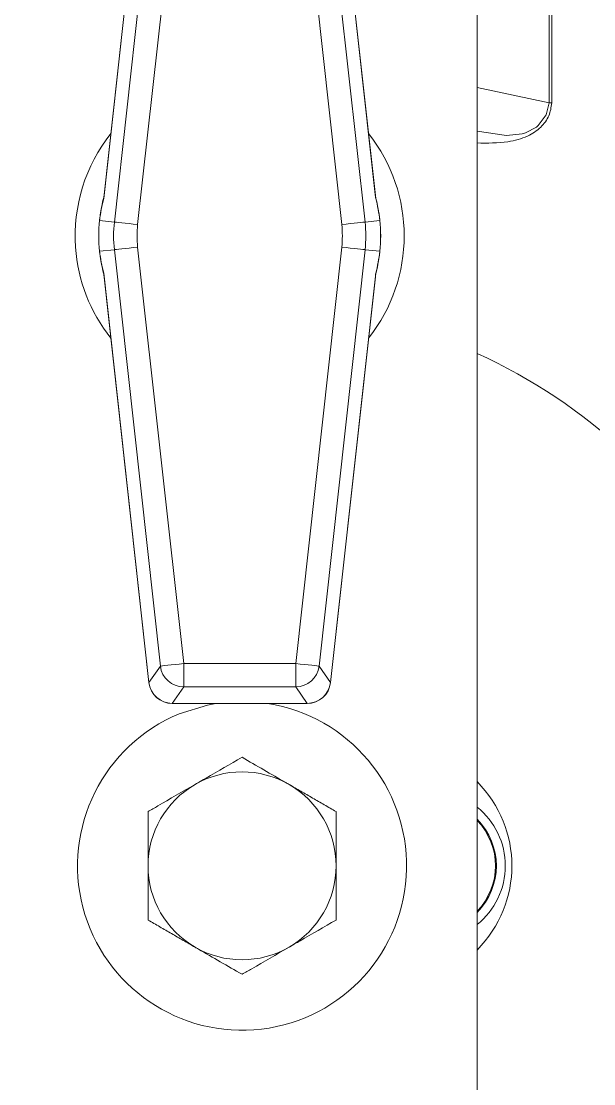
# Model space of a CAD drawing. Extents: x 2 to 136, y 1 to 99.
# Drawn here: x 103.567 to 105.09, y 44.71 to 47.537 of the extents above; entities that cross this region are included whole.
import ezdxf

# ---------------------------------------------------------------- set-up
doc = ezdxf.new("R2010")
doc.units = 0
doc.header["$MEASUREMENT"] = 0
doc.linetypes.add('SLD-Solid', pattern=[0])
doc.layers.add('OBJECT', color=7, linetype='CONTINUOUS')

msp = doc.modelspace()

# ---------------------------------------------------------------- linework, layer by layer
at = {"layer": 'OBJECT', "linetype": 'SLD-Solid', "lineweight": 15}
for p, q in [((104.7794, 44.4974), (104.7794, 53.47)), ((103.9068, 48.1549), (103.7865, 47.0656)), ((103.9066, 48.1549), (103.7875, 47.0757)), ((104.5097, 47.0656), (104.3895, 48.1549)), ((104.5087, 47.076), (104.3896, 48.1549)), ((103.8148, 47.003), (103.9371, 48.1111)), ((103.9991, 48.1043), (103.8767, 46.9962)), ((104.4195, 46.9962), (104.2971, 48.1043)), ((104.3591, 48.1111), (104.4814, 47.003)), ((104.7794, 47.3606), (104.9709, 47.3202)), ((103.7875, 47.0757), (103.7868, 47.0696)), ((104.5094, 47.0696), (104.5087, 47.076)), ((103.8148, 47.003), (103.7756, 47.0074)), ((104.4814, 47.003), (104.5207, 47.0074)), ((103.8148, 46.9294), (103.7756, 46.9251)), ((103.9371, 45.8214), (103.8148, 46.9294)), ((103.8767, 46.9363), (103.9991, 45.8282)), ((104.2971, 45.8282), (104.4195, 46.9363)), ((104.4814, 46.9294), (104.3591, 45.8214)), ((104.4814, 46.9294), (104.5207, 46.9251)), ((103.7865, 46.8669), (103.9068, 45.7776)), ((103.7868, 46.8628), (103.7875, 46.8565)), ((103.7875, 46.8565), (103.9066, 45.7776)), ((104.3895, 45.7776), (104.5097, 46.8669)), ((104.3896, 45.7776), (104.5088, 46.8568)), ((104.5088, 46.8568), (104.5094, 46.8628)), ((103.9991, 45.8282), (104.2971, 45.8282)), ((103.9991, 45.8282), (103.9991, 45.7659)), ((104.2971, 45.8282), (104.2971, 45.7659)), ((103.9068, 45.7776), (103.9371, 45.8214)), ((104.3591, 45.8214), (104.3895, 45.7776)), ((103.9068, 45.7776), (103.9066, 45.7776)), ((104.3895, 45.7776), (104.3896, 45.7776)), ((103.9991, 45.7659), (103.9687, 45.7222)), ((104.2971, 45.7659), (103.9991, 45.7659)), ((104.3275, 45.7222), (104.2971, 45.7659)), ((103.9687, 45.7222), (104.3275, 45.7222)), ((103.9687, 45.7222), (103.9687, 45.722)), ((103.9687, 45.722), (104.3275, 45.722)), ((104.3275, 45.7222), (104.3275, 45.722))]:
    msp.add_line(p, q, dxfattribs=at)
at = {"layer": 'OBJECT', "linetype": 'SLD-Solid', "lineweight": 15, "flags": 128}
for points in [[(104.7794, 47.2445), (104.8573, 47.2329), (104.8995, 47.2374), (104.908, 47.2401), (104.9372, 47.2558), (104.9422, 47.26), (104.9633, 47.288), (104.9709, 47.3202), (104.9709, 47.3202), (104.9709, 47.3202)], [(103.7754, 47.0074), (103.7754, 47.0074), (103.7754, 47.0074), (103.7754, 47.0074), (103.7754, 47.0074), (103.7755, 47.0074), (103.7755, 47.0074), (103.7755, 47.0074), (103.7756, 47.0074)], [(103.8148, 47.003), (103.8167, 47.0028), (103.8207, 47.0024), (103.8266, 47.0017), (103.8344, 47.0009), (103.8436, 46.9999), (103.854, 46.9987), (103.8652, 46.9975), (103.8767, 46.9962)], [(104.4195, 46.9962), (104.4311, 46.9975), (104.4422, 46.9987), (104.4526, 46.9999), (104.4618, 47.0009), (104.4696, 47.0017), (104.4755, 47.0024), (104.4796, 47.0028), (104.4814, 47.003)], [(104.5207, 47.0074), (104.5207, 47.0074), (104.5207, 47.0074), (104.5208, 47.0074), (104.5208, 47.0074), (104.5208, 47.0074), (104.5208, 47.0074), (104.5208, 47.0074), (104.5208, 47.0074)], [(103.8148, 46.9294), (103.8167, 46.9297), (103.8207, 46.9301), (103.8266, 46.9308), (103.8344, 46.9316), (103.8436, 46.9326), (103.854, 46.9338), (103.8652, 46.935), (103.8767, 46.9363)], [(104.4195, 46.9363), (104.4311, 46.935), (104.4422, 46.9338), (104.4526, 46.9326), (104.4618, 46.9316), (104.4696, 46.9308), (104.4755, 46.9301), (104.4796, 46.9297), (104.4814, 46.9294)], [(103.7754, 46.9251), (103.7754, 46.9251), (103.7754, 46.9251), (103.7754, 46.9251), (103.7754, 46.9251), (103.7755, 46.9251), (103.7755, 46.9251), (103.7755, 46.9251), (103.7756, 46.9251)], [(104.5207, 46.9251), (104.5207, 46.9251), (104.5207, 46.9251), (104.5208, 46.9251), (104.5208, 46.9251), (104.5208, 46.9251), (104.5208, 46.9251), (104.5208, 46.9251), (104.5208, 46.9251)], [(103.9371, 45.8214), (103.939, 45.8216), (103.943, 45.822), (103.949, 45.8227), (103.9567, 45.8235), (103.9659, 45.8245), (103.9763, 45.8257), (103.9875, 45.8269), (103.9991, 45.8282)], [(104.2971, 45.8282), (104.3087, 45.8269), (104.3199, 45.8257), (104.3303, 45.8245), (104.3395, 45.8235), (104.3472, 45.8227), (104.3532, 45.822), (104.3572, 45.8216), (104.3591, 45.8214)], [(104.0849, 45.722), (104.0622, 45.7177), (103.9873, 45.6943)]]:
    msp.add_lwpolyline(points, dxfattribs=at)
at = {"layer": 'OBJECT', "linetype": 'SLD-Solid', "lineweight": 15}
for centre, radius, start, end in [((104.9804, 47.4165), 0.0967, 264.3337, 268.5211), ((104.1481, 46.9662), 0.4375, 141.5658, 183.9748), ((104.1481, 46.9662), 0.4375, 321.5658, 38.4342), ((104.1481, 46.9662), 0.375, 173.7, 186.3), ((104.1481, 46.9662), 0.3748, 173.7, 186.3), ((104.1481, 46.9662), 0.3354, 173.7, 186.3), ((104.1481, 46.9662), 0.273, 173.7, 186.3), ((104.1481, 46.9662), 0.273, 353.7, 6.3), ((104.1481, 46.9662), 0.3354, 353.7, 6.3), ((104.1481, 46.9662), 0.3748, 353.7, 6.3), ((104.1481, 46.9662), 0.375, 353.7, 6.3), ((104.1481, 46.9662), 0.4375, 183.9748, 218.4342), ((104.1544, 45.29), 1.5, 209.9264, 65.3757), ((103.9994, 45.8287), 0.0627, 186.6981, 269.6896), ((104.2968, 45.8287), 0.0627, 270.3104, 353.3019), ((103.9687, 45.7845), 0.0625, 186.3, 270), ((103.9691, 45.7849), 0.0627, 186.6985, 269.6896), ((104.3275, 45.7845), 0.0625, 270, 353.7), ((104.3271, 45.7849), 0.0627, 270.3104, 353.3015), ((104.1544, 45.29), 0.4375, 112.4483, 81.0787), ((104.1544, 45.29), 0.25, 60, 120), ((104.1544, 45.29), 0.25, 120, 180), ((104.1544, 45.29), 0.25, 0, 60), ((104.5544, 45.29), 0.3175, 315.1261, 44.8739), ((104.6544, 45.29), 0.2, 0, 51.3178), ((104.6544, 45.29), 0.1762, 315.1999, 44.8001), ((104.6544, 45.29), 0.1739, 315.9712, 44.0288), ((104.1544, 45.29), 0.25, 180, 240), ((104.1544, 45.29), 0.25, 300, 0), ((104.6544, 45.29), 0.2, 308.6822, 0), ((104.1544, 45.29), 0.25, 240, 300)]:
    msp.add_arc(centre, radius, start, end, dxfattribs=at)
for centre, major_axis, start_param, end_param in [((104.1895, 46.9617), (0.4139, -0.0457), 2.994691, 3.141593), ((104.1068, 46.9617), (0.4139, 0.0457), 0, 0.146901), ((104.1895, 46.9708), (0.4139, 0.0457), 3.141593, 3.288494), ((104.1068, 46.9708), (0.4139, -0.0457), 6.136284, 6.283185)]:
    msp.add_ellipse(centre, major_axis=major_axis, ratio=0.968344, start_param=start_param, end_param=end_param, dxfattribs=at)
for points, knots in [([(104.9709, 47.3202), (104.9709, 47.3202), (104.9709, 47.4282), (104.9708, 47.5819), (104.9708, 47.7693), (104.9709, 47.8575), (104.9709, 47.8994), (104.9709, 47.8994)], [0, 0, 0, 0, 0.000003, 0.497705, 0.748853, 0.999997, 1, 1, 1, 1]), ([(104.9779, 47.8989), (104.9779, 47.8556), (104.978, 47.7692), (104.978, 47.5817), (104.9779, 47.4244), (104.9779, 47.3198)], [0, 0, 0, 0, 0.251148, 0.502295, 1, 1, 1, 1]), ([(104.9779, 47.3198), (104.9763, 47.3082), (104.973, 47.285), (104.9499, 47.2537), (104.9124, 47.2284), (104.8533, 47.2123), (104.8069, 47.213), (104.7794, 47.2133)], [0, 0, 0, 0, 0.161361, 0.322815, 0.492352, 0.698048, 1, 1, 1, 1]), ([(103.7754, 47.0074), (103.776, 47.0123), (103.7776, 47.0253), (103.7815, 47.0479), (103.7848, 47.0622), (103.787, 47.0705), (103.7873, 47.0715)], [0, 0, 0, 0, 0.169268, 0.444068, 0.927203, 1, 1, 1, 1]), ([(104.509, 47.0715), (104.5109, 47.0638), (104.5139, 47.0519), (104.5173, 47.0327), (104.5194, 47.0193), (104.5202, 47.0123), (104.5208, 47.0074)], [0, 0, 0, 0, 0.495882, 0.76116, 0.830865, 1, 1, 1, 1]), ([(103.7865, 47.0656), (103.7865, 47.0656), (103.7864, 47.0672), (103.7868, 47.0688), (103.7871, 47.0703)], [0, 0, 0, 0, 0.029759, 1, 1, 1, 1]), ([(103.7871, 47.0696), (103.7868, 47.0684), (103.7866, 47.067), (103.7865, 47.0656), (103.7865, 47.0656)], [0, 0, 0, 0, 0.934129, 1, 1, 1, 1]), ([(104.5091, 47.0704), (104.5095, 47.0689), (104.5098, 47.0673), (104.5097, 47.0656), (104.5097, 47.0656)], [0, 0, 0, 0, 0.970834, 1, 1, 1, 1]), ([(104.5097, 47.0656), (104.5097, 47.0656), (104.5097, 47.067), (104.5094, 47.0684), (104.5092, 47.0696)], [0, 0, 0, 0, 0.065871, 1, 1, 1, 1]), ([(103.7873, 46.861), (103.7853, 46.8687), (103.7824, 46.8806), (103.7789, 46.8998), (103.7769, 46.9132), (103.776, 46.9201), (103.7754, 46.9251)], [0, 0, 0, 0, 0.495882, 0.76116, 0.830865, 1, 1, 1, 1]), ([(104.5208, 46.9251), (104.5202, 46.9202), (104.5186, 46.9072), (104.5147, 46.8846), (104.5114, 46.8703), (104.5092, 46.862), (104.509, 46.861)], [0, 0, 0, 0, 0.169268, 0.444071, 0.927203, 1, 1, 1, 1]), ([(103.7871, 46.8621), (103.7868, 46.8636), (103.7864, 46.8652), (103.7865, 46.8669), (103.7865, 46.8669)], [0, 0, 0, 0, 0.970835, 1, 1, 1, 1]), ([(103.7865, 46.8669), (103.7865, 46.8669), (103.7866, 46.8655), (103.7868, 46.8641), (103.7871, 46.8629)], [0, 0, 0, 0, 0.065903, 1, 1, 1, 1]), ([(104.5097, 46.8669), (104.5097, 46.8669), (104.5098, 46.8653), (104.5095, 46.8637), (104.5091, 46.8622)], [0, 0, 0, 0, 0.029759, 1, 1, 1, 1]), ([(104.5092, 46.8629), (104.5094, 46.8641), (104.5097, 46.8655), (104.5097, 46.8669), (104.5097, 46.8669)], [0, 0, 0, 0, 0.934097, 1, 1, 1, 1]), ([(104.1544, 45.5787), (104.1227, 45.5604), (104.0815, 45.5366), (104.0392, 45.5122), (104.0294, 45.5065)], [0, 0, 0, 0, 0.76815, 1, 1, 1, 1]), ([(104.2794, 45.5065), (104.2764, 45.5082), (104.2342, 45.5326), (104.1928, 45.5565), (104.1544, 45.5787)], [0, 0, 0, 0, 0.070214, 1, 1, 1, 1]), ([(104.0294, 45.5065), (103.996, 45.4872), (103.9537, 45.4628), (103.913, 45.4393), (103.9044, 45.4343)], [0, 0, 0, 0, 0.788999, 1, 1, 1, 1]), ([(104.4044, 45.29), (104.4044, 45.2934), (104.4044, 45.3422), (104.4044, 45.3899), (104.4044, 45.4343)], [0, 0, 0, 0, 0.070214, 1, 1, 1, 1]), ([(103.9044, 45.29), (103.9044, 45.2866), (103.9044, 45.2378), (103.9044, 45.1901), (103.9044, 45.1457)], [0, 0, 0, 0, 0.070214, 1, 1, 1, 1]), ([(104.2794, 45.0735), (104.2892, 45.0792), (104.3315, 45.1036), (104.3727, 45.1274), (104.4044, 45.1457)], [0, 0, 0, 0, 0.231849, 1, 1, 1, 1]), ([(104.0294, 45.0735), (104.0323, 45.0718), (104.0745, 45.0474), (104.1159, 45.0235), (104.1544, 45.0013)], [0, 0, 0, 0, 0.070214, 1, 1, 1, 1]), ([(104.1544, 45.0013), (104.163, 45.0063), (104.2037, 45.0298), (104.246, 45.0542), (104.2794, 45.0735)], [0, 0, 0, 0, 0.211001, 1, 1, 1, 1])]:
    msp.add_open_spline(points, degree=3, knots=knots, dxfattribs=at)
for points in [[(104.5091, 46.8622), (104.509, 46.861)], [(104.4044, 45.4343), (104.2794, 45.5065)], [(103.9044, 45.4343), (103.9044, 45.29)], [(104.4044, 45.1457), (104.4044, 45.29)], [(103.9044, 45.1457), (104.0294, 45.0735)]]:
    msp.add_open_spline(points, degree=1, dxfattribs=at)

doc.saveas('drawing.dxf')
